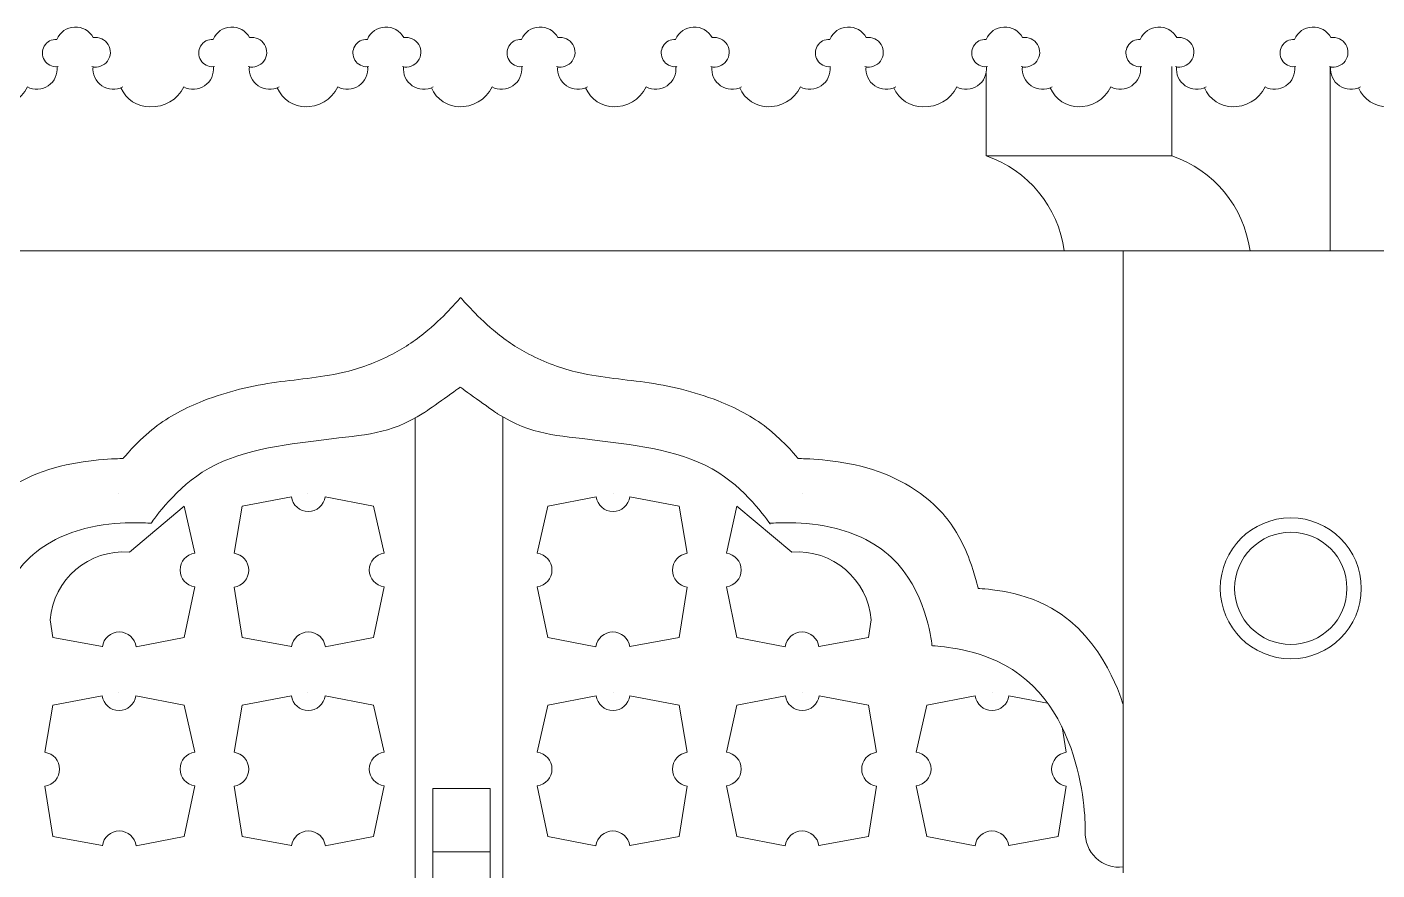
# Model space of a CAD drawing. Header units: millimetres. Extents: x 2399 to 111977, y 1313 to 59551.
# Drawn here: x 72755 to 74274, y 45612 to 46561 of the extents above; entities that cross this region are included whole.
import ezdxf

# ---------------------------------------------------------------- set-up
doc = ezdxf.new("R2010")
doc.units = ezdxf.units.MM
doc.layers.add('main line', color=7, linetype='Continuous', lineweight=13)

msp = doc.modelspace()

# ---------------------------------------------------------------- linework, layer by layer
at = {"layer": 'main line', "color": 7, "linetype": 'Continuous', "lineweight": 13}
for p, q in [((74042.8433, 46415.7989), (74042.8433, 46516.0211)), ((74221.0604, 46308.781), (74221.0604, 46516.0211)), ((73833.899, 46415.7989), (73833.899, 46508.6647)), ((73833.899, 46415.7989), (74042.8433, 46415.7989)), ((70508.6168, 46308.781), (75977.1145, 46308.781)), ((73988.1833, 45608.6844), (73988.1833, 46308.781)), ((73191.68, 46120.5498), (73191.68, 44698.128)), ((73290.1537, 46121.9762), (73290.1537, 44698.128)), ((72857.9994, 46035.5075), (72858.0783, 46035.4924)), ((72996.9859, 46021.3041), (73052.4612, 46031.972)), ((73070.8464, 46035.5075), (73070.9253, 46035.4924)), ((73090.4209, 46031.7514), (73144.8648, 46021.3041)), ((73395.3104, 46031.7514), (73340.8665, 46021.3041)), ((73414.8848, 46035.5075), (73414.8059, 46035.4924)), ((73488.7454, 46021.3041), (73433.27, 46031.972)), ((73627.7319, 46035.5075), (73627.653, 46035.4924)), ((72870.3979, 45969.6959), (72932.0177, 46021.3041)), ((72932.0177, 46021.3041), (72943.9028, 45968.5115)), ((72996.9859, 46021.3041), (72987.9442, 45968.2916)), ((73144.8648, 46021.3041), (73156.7498, 45968.5115)), ((73340.8665, 46021.3041), (73328.9814, 45968.5115)), ((73488.7454, 46021.3041), (73497.787, 45968.2916)), ((73553.7135, 46021.3041), (73541.8285, 45968.5115)), ((73615.3334, 45969.6959), (73553.7135, 46021.3041)), ((72943.9028, 45930.5208), (72932.0177, 45873.4252)), ((72987.9442, 45930.3009), (72996.9859, 45873.4252)), ((73156.7498, 45930.5208), (73144.8648, 45873.4252)), ((73328.9814, 45930.5208), (73340.8665, 45873.4252)), ((73497.787, 45930.3009), (73488.7454, 45873.4252)), ((73541.8285, 45930.5208), (73553.7135, 45873.4252)), ((72780.957, 45893.4404), (72784.1388, 45873.4252)), ((73704.7743, 45893.4404), (73701.5924, 45873.4252)), ((72784.1388, 45873.4252), (72839.8349, 45863.2566)), ((72877.8158, 45863.2325), (72932.0177, 45873.4252)), ((72996.9859, 45873.4252), (73052.682, 45863.2566)), ((73090.6628, 45863.2325), (73144.8648, 45873.4252)), ((73395.0684, 45863.2325), (73340.8665, 45873.4252)), ((73488.7454, 45873.4252), (73433.0493, 45863.2566)), ((73607.9155, 45863.2325), (73553.7135, 45873.4252)), ((73701.5924, 45873.4252), (73645.8963, 45863.2566)), ((72784.1388, 45797.331), (72839.6142, 45807.9989)), ((72857.9994, 45811.5344), (72858.0783, 45811.5193)), ((72877.5738, 45807.7782), (72932.0177, 45797.331)), ((72996.9859, 45797.331), (73052.4612, 45807.9989)), ((73070.8464, 45811.5344), (73070.9253, 45811.5193)), ((73090.4209, 45807.7782), (73144.8648, 45797.331)), ((73395.3104, 45807.7782), (73340.8665, 45797.331)), ((73414.8848, 45811.5344), (73414.8059, 45811.5193)), ((73488.7454, 45797.331), (73433.27, 45807.9989)), ((73608.1574, 45807.7782), (73553.7135, 45797.331)), ((73627.7319, 45811.5344), (73627.653, 45811.5193)), ((73701.5924, 45797.331), (73646.1171, 45807.9989)), ((73821.7202, 45807.7782), (73767.2763, 45797.331)), ((73841.2947, 45811.5344), (73841.2158, 45811.5193)), ((73903.199, 45799.6301), (73859.6799, 45807.9989)), ((72784.1388, 45797.331), (72775.0972, 45744.3185)), ((72932.0177, 45797.331), (72943.9028, 45744.5384)), ((72996.9859, 45797.331), (72987.9442, 45744.3185)), ((73144.8648, 45797.331), (73156.7498, 45744.5384)), ((73340.8665, 45797.331), (73328.9814, 45744.5384)), ((73488.7454, 45797.331), (73497.787, 45744.3185)), ((73553.7135, 45797.331), (73541.8285, 45744.5384)), ((73701.5924, 45797.331), (73710.6341, 45744.3185)), ((73767.2763, 45797.331), (73755.3913, 45744.5384)), ((73919.3351, 45772.8238), (73924.1969, 45744.3185)), ((72775.0972, 45706.3278), (72784.1388, 45649.452)), ((72943.9028, 45706.5477), (72932.0177, 45649.452)), ((72987.9442, 45706.3278), (72996.9859, 45649.452)), ((73156.7498, 45706.5477), (73144.8648, 45649.452)), ((73276.2119, 45703.6819), (73211.514, 45703.6819)), ((73211.514, 45703.6819), (73211.514, 44321.258)), ((73276.2119, 44321.258), (73276.2119, 45703.6819)), ((73328.9814, 45706.5477), (73340.8665, 45649.452)), ((73497.787, 45706.3278), (73488.7454, 45649.452)), ((73541.8285, 45706.5477), (73553.7135, 45649.452)), ((73710.6341, 45706.3278), (73701.5924, 45649.452)), ((73755.3913, 45706.5477), (73767.2763, 45649.452)), ((73924.1969, 45706.3278), (73915.1552, 45649.452)), ((72784.1388, 45649.452), (72839.8349, 45639.2834)), ((72877.8158, 45639.2594), (72932.0177, 45649.452)), ((72996.9859, 45649.452), (73052.682, 45639.2834)), ((73090.6628, 45639.2594), (73144.8648, 45649.452)), ((73395.0684, 45639.2594), (73340.8665, 45649.452)), ((73488.7454, 45649.452), (73433.0493, 45639.2834)), ((73607.9155, 45639.2594), (73553.7135, 45649.452)), ((73701.5924, 45649.452), (73645.8963, 45639.2834)), ((73821.4783, 45639.2594), (73767.2763, 45649.452)), ((73915.1552, 45649.452), (73859.4591, 45639.2834)), ((73211.514, 45632.249), (73276.2119, 45632.249))]:
    msp.add_line(p, q, dxfattribs=at)
at = {"layer": 'main line', "color": 7, "linetype": 'Continuous', "lineweight": 13, "flags": 128}
for points in [[(72828.1766, 46516.0211, 1.219803903), (72829.607, 46548.703, 0.63216014), (72788.643, 46546.7048, 1.067465283), (72788.8778, 46516.0211, -0.60309642), (72755.486, 46493.2549)], [(72828.1766, 46516.0211, 1.219803903), (72829.607, 46548.703, 0.63216014), (72788.643, 46546.7048, 1.067465283), (72788.8778, 46516.0211, -0.60309642), (72755.486, 46493.2549)], [(72828.1766, 46516.0211, 1.219803903), (72829.607, 46548.703, 0.63216014), (72788.643, 46546.7048, 1.067465283), (72788.8778, 46516.0211, -0.60309642), (72755.486, 46493.2549)], [(72828.1766, 46516.0211, 1.219803903), (72829.607, 46548.703, 0.63216014), (72788.643, 46546.7048, 1.067465283), (72788.8778, 46516.0211, -0.60309642), (72755.486, 46493.2549)], [(72828.1766, 46516.0211, 1.219803903), (72829.607, 46548.703, 0.63216014), (72788.643, 46546.7048, 1.067465283), (72788.8778, 46516.0211, -0.60309642), (72755.486, 46493.2549)], [(72828.1766, 46516.0211, 1.219803903), (72829.607, 46548.703, 0.63216014), (72788.643, 46546.7048, 1.067465283), (72788.8778, 46516.0211, -0.60309642), (72755.486, 46493.2549)], [(73004.0433, 46516.0211, 1.219803903), (73005.4737, 46548.703, 0.63216014), (72964.5097, 46546.7048, 1.067465283), (72964.7445, 46516.0211, -0.60309642), (72931.3527, 46493.2549)], [(73004.0433, 46516.0211, 1.219803903), (73005.4737, 46548.703, 0.63216014), (72964.5097, 46546.7048, 1.067465283), (72964.7445, 46516.0211, -0.60309642), (72931.3527, 46493.2549)], [(73004.0433, 46516.0211, 1.219803903), (73005.4737, 46548.703, 0.63216014), (72964.5097, 46546.7048, 1.067465283), (72964.7445, 46516.0211, -0.60309642), (72931.3527, 46493.2549)], [(73004.0433, 46516.0211, 1.219803903), (73005.4737, 46548.703, 0.63216014), (72964.5097, 46546.7048, 1.067465283), (72964.7445, 46516.0211, -0.60309642), (72931.3527, 46493.2549)], [(73004.0433, 46516.0211, 1.219803903), (73005.4737, 46548.703, 0.63216014), (72964.5097, 46546.7048, 1.067465283), (72964.7445, 46516.0211, -0.60309642), (72931.3527, 46493.2549)], [(73004.0433, 46516.0211, 1.219803903), (73005.4737, 46548.703, 0.63216014), (72964.5097, 46546.7048, 1.067465283), (72964.7445, 46516.0211, -0.60309642), (72931.3527, 46493.2549)], [(73177.4553, 46516.0211, 1.219803903), (73178.8857, 46548.703, 0.63216014), (73137.9217, 46546.7048, 1.067465283), (73138.1564, 46516.0211, -0.60309642), (73104.7647, 46493.2549)], [(73177.4553, 46516.0211, 1.219803903), (73178.8857, 46548.703, 0.63216014), (73137.9217, 46546.7048, 1.067465283), (73138.1564, 46516.0211, -0.60309642), (73104.7647, 46493.2549)], [(73177.4553, 46516.0211, 1.219803903), (73178.8857, 46548.703, 0.63216014), (73137.9217, 46546.7048, 1.067465283), (73138.1564, 46516.0211, -0.60309642), (73104.7647, 46493.2549)], [(73177.4553, 46516.0211, 1.219803903), (73178.8857, 46548.703, 0.63216014), (73137.9217, 46546.7048, 1.067465283), (73138.1564, 46516.0211, -0.60309642), (73104.7647, 46493.2549)], [(73177.4553, 46516.0211, 1.219803903), (73178.8857, 46548.703, 0.63216014), (73137.9217, 46546.7048, 1.067465283), (73138.1564, 46516.0211, -0.60309642), (73104.7647, 46493.2549)], [(73177.4553, 46516.0211, 1.219803903), (73178.8857, 46548.703, 0.63216014), (73137.9217, 46546.7048, 1.067465283), (73138.1564, 46516.0211, -0.60309642), (73104.7647, 46493.2549)], [(73350.8672, 46516.0211, 1.219803903), (73352.2977, 46548.703, 0.63216014), (73311.3336, 46546.7048, 1.067465283), (73311.5684, 46516.0211, -0.60309642), (73278.1766, 46493.2549)], [(73350.8672, 46516.0211, 1.219803903), (73352.2977, 46548.703, 0.63216014), (73311.3336, 46546.7048, 1.067465283), (73311.5684, 46516.0211, -0.60309642), (73278.1766, 46493.2549)], [(73350.8672, 46516.0211, 1.219803903), (73352.2977, 46548.703, 0.63216014), (73311.3336, 46546.7048, 1.067465283), (73311.5684, 46516.0211, -0.60309642), (73278.1766, 46493.2549)], [(73350.8672, 46516.0211, 1.219803903), (73352.2977, 46548.703, 0.63216014), (73311.3336, 46546.7048, 1.067465283), (73311.5684, 46516.0211, -0.60309642), (73278.1766, 46493.2549)], [(73350.8672, 46516.0211, 1.219803903), (73352.2977, 46548.703, 0.63216014), (73311.3336, 46546.7048, 1.067465283), (73311.5684, 46516.0211, -0.60309642), (73278.1766, 46493.2549)], [(73350.8672, 46516.0211, 1.219803903), (73352.2977, 46548.703, 0.63216014), (73311.3336, 46546.7048, 1.067465283), (73311.5684, 46516.0211, -0.60309642), (73278.1766, 46493.2549)], [(73524.2792, 46516.0211, 1.219803903), (73525.7096, 46548.703, 0.63216014), (73484.7456, 46546.7048, 1.067465283), (73484.9804, 46516.0211, -0.60309642), (73451.5886, 46493.2549)], [(73524.2792, 46516.0211, 1.219803903), (73525.7096, 46548.703, 0.63216014), (73484.7456, 46546.7048, 1.067465283), (73484.9804, 46516.0211, -0.60309642), (73451.5886, 46493.2549)], [(73524.2792, 46516.0211, 1.219803903), (73525.7096, 46548.703, 0.63216014), (73484.7456, 46546.7048, 1.067465283), (73484.9804, 46516.0211, -0.60309642), (73451.5886, 46493.2549)], [(73524.2792, 46516.0211, 1.219803903), (73525.7096, 46548.703, 0.63216014), (73484.7456, 46546.7048, 1.067465283), (73484.9804, 46516.0211, -0.60309642), (73451.5886, 46493.2549)], [(73524.2792, 46516.0211, 1.219803903), (73525.7096, 46548.703, 0.63216014), (73484.7456, 46546.7048, 1.067465283), (73484.9804, 46516.0211, -0.60309642), (73451.5886, 46493.2549)], [(73524.2792, 46516.0211, 1.219803903), (73525.7096, 46548.703, 0.63216014), (73484.7456, 46546.7048, 1.067465283), (73484.9804, 46516.0211, -0.60309642), (73451.5886, 46493.2549)], [(73697.6912, 46516.0211, 1.219803903), (73699.1216, 46548.703, 0.63216014), (73658.1576, 46546.7048, 1.067465283), (73658.3923, 46516.0211, -0.60309642), (73625.0006, 46493.2549)], [(73697.6912, 46516.0211, 1.219803903), (73699.1216, 46548.703, 0.63216014), (73658.1576, 46546.7048, 1.067465283), (73658.3923, 46516.0211, -0.60309642), (73625.0006, 46493.2549)], [(73697.6912, 46516.0211, 1.219803903), (73699.1216, 46548.703, 0.63216014), (73658.1576, 46546.7048, 1.067465283), (73658.3923, 46516.0211, -0.60309642), (73625.0006, 46493.2549)], [(73697.6912, 46516.0211, 1.219803903), (73699.1216, 46548.703, 0.63216014), (73658.1576, 46546.7048, 1.067465283), (73658.3923, 46516.0211, -0.60309642), (73625.0006, 46493.2549)], [(73697.6912, 46516.0211, 1.219803903), (73699.1216, 46548.703, 0.63216014), (73658.1576, 46546.7048, 1.067465283), (73658.3923, 46516.0211, -0.60309642), (73625.0006, 46493.2549)], [(73697.6912, 46516.0211, 1.219803903), (73699.1216, 46548.703, 0.63216014), (73658.1576, 46546.7048, 1.067465283), (73658.3923, 46516.0211, -0.60309642), (73625.0006, 46493.2549)], [(73873.5578, 46516.0211, 1.219803903), (73874.9883, 46548.703, 0.63216014), (73834.0243, 46546.7048, 1.067465283), (73834.259, 46516.0211, -0.60309642), (73800.8673, 46493.2549)], [(73873.5578, 46516.0211, 1.219803903), (73874.9883, 46548.703, 0.63216014), (73834.0243, 46546.7048, 1.067465283), (73834.259, 46516.0211, -0.60309642), (73800.8673, 46493.2549)], [(73873.5578, 46516.0211, 1.219803903), (73874.9883, 46548.703, 0.63216014), (73834.0243, 46546.7048, 1.067465283), (73834.259, 46516.0211, -0.60309642), (73800.8673, 46493.2549)], [(73873.5578, 46516.0211, 1.219803903), (73874.9883, 46548.703, 0.63216014), (73834.0243, 46546.7048, 1.067465283), (73834.259, 46516.0211, -0.60309642), (73800.8673, 46493.2549)], [(73873.5578, 46516.0211, 1.219803903), (73874.9883, 46548.703, 0.63216014), (73834.0243, 46546.7048, 1.067465283), (73834.259, 46516.0211, -0.60309642), (73800.8673, 46493.2549)], [(73873.5578, 46516.0211, 1.219803903), (73874.9883, 46548.703, 0.63216014), (73834.0243, 46546.7048, 1.067465283), (73834.259, 46516.0211, -0.60309642), (73800.8673, 46493.2549)], [(74046.9698, 46516.0211, 1.219803903), (74048.4003, 46548.703, 0.63216014), (74007.4362, 46546.7048, 1.067465283), (74007.671, 46516.0211, -0.60309642), (73974.2792, 46493.2549)], [(74046.9698, 46516.0211, 1.219803903), (74048.4003, 46548.703, 0.63216014), (74007.4362, 46546.7048, 1.067465283), (74007.671, 46516.0211, -0.60309642), (73974.2792, 46493.2549)], [(74046.9698, 46516.0211, 1.219803903), (74048.4003, 46548.703, 0.63216014), (74007.4362, 46546.7048, 1.067465283), (74007.671, 46516.0211, -0.60309642), (73974.2792, 46493.2549)], [(74046.9698, 46516.0211, 1.219803903), (74048.4003, 46548.703, 0.63216014), (74007.4362, 46546.7048, 1.067465283), (74007.671, 46516.0211, -0.60309642), (73974.2792, 46493.2549)], [(74046.9698, 46516.0211, 1.219803903), (74048.4003, 46548.703, 0.63216014), (74007.4362, 46546.7048, 1.067465283), (74007.671, 46516.0211, -0.60309642), (73974.2792, 46493.2549)], [(74046.9698, 46516.0211, 1.219803903), (74048.4003, 46548.703, 0.63216014), (74007.4362, 46546.7048, 1.067465283), (74007.671, 46516.0211, -0.60309642), (73974.2792, 46493.2549)], [(74220.3818, 46516.0211, 1.219803903), (74221.8122, 46548.703, 0.63216014), (74180.8482, 46546.7048, 1.067465283), (74181.083, 46516.0211, -0.60309642), (74147.6912, 46493.2549)], [(74220.3818, 46516.0211, 1.219803903), (74221.8122, 46548.703, 0.63216014), (74180.8482, 46546.7048, 1.067465283), (74181.083, 46516.0211, -0.60309642), (74147.6912, 46493.2549)], [(74220.3818, 46516.0211, 1.219803903), (74221.8122, 46548.703, 0.63216014), (74180.8482, 46546.7048, 1.067465283), (74181.083, 46516.0211, -0.60309642), (74147.6912, 46493.2549)], [(74220.3818, 46516.0211, 1.219803903), (74221.8122, 46548.703, 0.63216014), (74180.8482, 46546.7048, 1.067465283), (74181.083, 46516.0211, -0.60309642), (74147.6912, 46493.2549)], [(74220.3818, 46516.0211, 1.219803903), (74221.8122, 46548.703, 0.63216014), (74180.8482, 46546.7048, 1.067465283), (74181.083, 46516.0211, -0.60309642), (74147.6912, 46493.2549)], [(74220.3818, 46516.0211, 1.219803903), (74221.8122, 46548.703, 0.63216014), (74180.8482, 46546.7048, 1.067465283), (74181.083, 46516.0211, -0.60309642), (74147.6912, 46493.2549)], [(72790.0755, 46516.0211, -0.017938026), (72788.9041, 46515.7773)], [(72790.0755, 46516.0211, -0.017938026), (72788.9041, 46515.7773)], [(72790.0755, 46516.0211, -0.017938026), (72788.9041, 46515.7773)], [(72790.0755, 46516.0211, -0.017938026), (72788.9041, 46515.7773)], [(72790.0755, 46516.0211, -0.017938026), (72788.9041, 46515.7773)], [(72790.0755, 46516.0211, -0.017938026), (72788.9041, 46515.7773)], [(72829.3743, 46516.0211, 0.60309642), (72862.7661, 46493.2549)], [(72829.3743, 46516.0211, 0.60309642), (72862.7661, 46493.2549)], [(72829.3743, 46516.0211, 0.60309642), (72862.7661, 46493.2549)], [(72829.3743, 46516.0211, 0.60309642), (72862.7661, 46493.2549)], [(72829.3743, 46516.0211, 0.60309642), (72862.7661, 46493.2549)], [(72829.3743, 46516.0211, 0.60309642), (72862.7661, 46493.2549)], [(72965.9422, 46516.0211, -0.017938026), (72964.7708, 46515.7773)], [(72965.9422, 46516.0211, -0.017938026), (72964.7708, 46515.7773)], [(72965.9422, 46516.0211, -0.017938026), (72964.7708, 46515.7773)], [(72965.9422, 46516.0211, -0.017938026), (72964.7708, 46515.7773)], [(72965.9422, 46516.0211, -0.017938026), (72964.7708, 46515.7773)], [(72965.9422, 46516.0211, -0.017938026), (72964.7708, 46515.7773)], [(73005.241, 46516.0211, 0.60309642), (73038.6328, 46493.2549)], [(73005.241, 46516.0211, 0.60309642), (73038.6328, 46493.2549)], [(73005.241, 46516.0211, 0.60309642), (73038.6328, 46493.2549)], [(73005.241, 46516.0211, 0.60309642), (73038.6328, 46493.2549)], [(73005.241, 46516.0211, 0.60309642), (73038.6328, 46493.2549)], [(73005.241, 46516.0211, 0.60309642), (73038.6328, 46493.2549)], [(73139.3541, 46516.0211, -0.017938026), (73138.1828, 46515.7773)], [(73139.3541, 46516.0211, -0.017938026), (73138.1828, 46515.7773)], [(73139.3541, 46516.0211, -0.017938026), (73138.1828, 46515.7773)], [(73139.3541, 46516.0211, -0.017938026), (73138.1828, 46515.7773)], [(73139.3541, 46516.0211, -0.017938026), (73138.1828, 46515.7773)], [(73139.3541, 46516.0211, -0.017938026), (73138.1828, 46515.7773)], [(73178.653, 46516.0211, 0.60309642), (73212.0447, 46493.2549)], [(73178.653, 46516.0211, 0.60309642), (73212.0447, 46493.2549)], [(73178.653, 46516.0211, 0.60309642), (73212.0447, 46493.2549)], [(73178.653, 46516.0211, 0.60309642), (73212.0447, 46493.2549)], [(73178.653, 46516.0211, 0.60309642), (73212.0447, 46493.2549)], [(73178.653, 46516.0211, 0.60309642), (73212.0447, 46493.2549)], [(73312.7661, 46516.0211, -0.017938026), (73311.5948, 46515.7773)], [(73312.7661, 46516.0211, -0.017938026), (73311.5948, 46515.7773)], [(73312.7661, 46516.0211, -0.017938026), (73311.5948, 46515.7773)], [(73312.7661, 46516.0211, -0.017938026), (73311.5948, 46515.7773)], [(73312.7661, 46516.0211, -0.017938026), (73311.5948, 46515.7773)], [(73312.7661, 46516.0211, -0.017938026), (73311.5948, 46515.7773)], [(73352.0649, 46516.0211, 0.60309642), (73385.4567, 46493.2549)], [(73352.0649, 46516.0211, 0.60309642), (73385.4567, 46493.2549)], [(73352.0649, 46516.0211, 0.60309642), (73385.4567, 46493.2549)], [(73352.0649, 46516.0211, 0.60309642), (73385.4567, 46493.2549)], [(73352.0649, 46516.0211, 0.60309642), (73385.4567, 46493.2549)], [(73352.0649, 46516.0211, 0.60309642), (73385.4567, 46493.2549)], [(73486.1781, 46516.0211, -0.017938026), (73485.0067, 46515.7773)], [(73486.1781, 46516.0211, -0.017938026), (73485.0067, 46515.7773)], [(73486.1781, 46516.0211, -0.017938026), (73485.0067, 46515.7773)], [(73486.1781, 46516.0211, -0.017938026), (73485.0067, 46515.7773)], [(73486.1781, 46516.0211, -0.017938026), (73485.0067, 46515.7773)], [(73486.1781, 46516.0211, -0.017938026), (73485.0067, 46515.7773)], [(73525.4769, 46516.0211, 0.60309642), (73558.8687, 46493.2549)], [(73525.4769, 46516.0211, 0.60309642), (73558.8687, 46493.2549)], [(73525.4769, 46516.0211, 0.60309642), (73558.8687, 46493.2549)], [(73525.4769, 46516.0211, 0.60309642), (73558.8687, 46493.2549)], [(73525.4769, 46516.0211, 0.60309642), (73558.8687, 46493.2549)], [(73525.4769, 46516.0211, 0.60309642), (73558.8687, 46493.2549)], [(73698.8889, 46516.0211, 0.60309642), (73732.2806, 46493.2549)], [(73698.8889, 46516.0211, 0.60309642), (73732.2806, 46493.2549)], [(73698.8889, 46516.0211, 0.60309642), (73732.2806, 46493.2549)], [(73698.8889, 46516.0211, 0.60309642), (73732.2806, 46493.2549)], [(73698.8889, 46516.0211, 0.60309642), (73732.2806, 46493.2549)], [(73698.8889, 46516.0211, 0.60309642), (73732.2806, 46493.2549)], [(73835.4567, 46516.0211, -0.017938026), (73834.2854, 46515.7773)], [(73835.4567, 46516.0211, -0.017938026), (73834.2854, 46515.7773)], [(73835.4567, 46516.0211, -0.017938026), (73834.2854, 46515.7773)], [(73835.4567, 46516.0211, -0.017938026), (73834.2854, 46515.7773)], [(73835.4567, 46516.0211, -0.017938026), (73834.2854, 46515.7773)], [(73835.4567, 46516.0211, -0.017938026), (73834.2854, 46515.7773)], [(73874.7556, 46516.0211, 0.60309642), (73908.1473, 46493.2549)], [(73874.7556, 46516.0211, 0.60309642), (73908.1473, 46493.2549)], [(73874.7556, 46516.0211, 0.60309642), (73908.1473, 46493.2549)], [(73874.7556, 46516.0211, 0.60309642), (73908.1473, 46493.2549)], [(73874.7556, 46516.0211, 0.60309642), (73908.1473, 46493.2549)], [(73874.7556, 46516.0211, 0.60309642), (73908.1473, 46493.2549)], [(74008.8687, 46516.0211, -0.017938026), (74007.6973, 46515.7773)], [(74008.8687, 46516.0211, -0.017938026), (74007.6973, 46515.7773)], [(74008.8687, 46516.0211, -0.017938026), (74007.6973, 46515.7773)], [(74008.8687, 46516.0211, -0.017938026), (74007.6973, 46515.7773)], [(74008.8687, 46516.0211, -0.017938026), (74007.6973, 46515.7773)], [(74008.8687, 46516.0211, -0.017938026), (74007.6973, 46515.7773)], [(74048.1675, 46516.0211, 0.60309642), (74081.5593, 46493.2549)], [(74048.1675, 46516.0211, 0.60309642), (74081.5593, 46493.2549)], [(74048.1675, 46516.0211, 0.60309642), (74081.5593, 46493.2549)], [(74048.1675, 46516.0211, 0.60309642), (74081.5593, 46493.2549)], [(74048.1675, 46516.0211, 0.60309642), (74081.5593, 46493.2549)], [(74048.1675, 46516.0211, 0.60309642), (74081.5593, 46493.2549)], [(74182.2807, 46516.0211, -0.017938026), (74181.1093, 46515.7773)], [(74182.2807, 46516.0211, -0.017938026), (74181.1093, 46515.7773)], [(74182.2807, 46516.0211, -0.017938026), (74181.1093, 46515.7773)], [(74182.2807, 46516.0211, -0.017938026), (74181.1093, 46515.7773)], [(74182.2807, 46516.0211, -0.017938026), (74181.1093, 46515.7773)], [(74182.2807, 46516.0211, -0.017938026), (74181.1093, 46515.7773)], [(74221.5795, 46516.0211, 0.60309642), (74254.9713, 46493.2549)], [(74221.5795, 46516.0211, 0.60309642), (74254.9713, 46493.2549)], [(74221.5795, 46516.0211, 0.60309642), (74254.9713, 46493.2549)], [(74221.5795, 46516.0211, 0.60309642), (74254.9713, 46493.2549)], [(74221.5795, 46516.0211, 0.60309642), (74254.9713, 46493.2549)], [(74221.5795, 46516.0211, 0.60309642), (74254.9713, 46493.2549)], [(72717.5583, 46470.9113, 0.304535594), (72755.486, 46493.2549)], [(72717.5583, 46470.9113, 0.304535594), (72755.486, 46493.2549)], [(72717.5583, 46470.9113, 0.304535594), (72755.486, 46493.2549)], [(72717.5583, 46470.9113, 0.304535594), (72755.486, 46493.2549)], [(72717.5583, 46470.9113, 0.304535594), (72755.486, 46493.2549)], [(72717.5583, 46470.9113, 0.304535594), (72755.486, 46493.2549)], [(72860.6517, 46492.27, 0.304535594), (72893.425, 46470.9113)], [(72860.6517, 46492.27, 0.304535594), (72893.425, 46470.9113)], [(72860.6517, 46492.27, 0.304535594), (72893.425, 46470.9113)], [(72860.6517, 46492.27, 0.304535594), (72893.425, 46470.9113)], [(72860.6517, 46492.27, 0.304535594), (72893.425, 46470.9113)], [(72860.6517, 46492.27, 0.304535594), (72893.425, 46470.9113)], [(72893.425, 46470.9113, 0.304535594), (72931.3527, 46493.2549)], [(72893.425, 46470.9113, 0.304535594), (72931.3527, 46493.2549)], [(72893.425, 46470.9113, 0.304535594), (72931.3527, 46493.2549)], [(72893.425, 46470.9113, 0.304535594), (72931.3527, 46493.2549)], [(72893.425, 46470.9113, 0.304535594), (72931.3527, 46493.2549)], [(72893.425, 46470.9113, 0.304535594), (72931.3527, 46493.2549)], [(73036.5183, 46492.27, 0.304535594), (73069.2917, 46470.9113)], [(73036.5183, 46492.27, 0.304535594), (73069.2917, 46470.9113)], [(73036.5183, 46492.27, 0.304535594), (73069.2917, 46470.9113)], [(73036.5183, 46492.27, 0.304535594), (73069.2917, 46470.9113)], [(73036.5183, 46492.27, 0.304535594), (73069.2917, 46470.9113)], [(73036.5183, 46492.27, 0.304535594), (73069.2917, 46470.9113)], [(73066.837, 46470.9113, 0.304535594), (73104.7647, 46493.2549)], [(73066.837, 46470.9113, 0.304535594), (73104.7647, 46493.2549)], [(73066.837, 46470.9113, 0.304535594), (73104.7647, 46493.2549)], [(73066.837, 46470.9113, 0.304535594), (73104.7647, 46493.2549)], [(73066.837, 46470.9113, 0.304535594), (73104.7647, 46493.2549)], [(73066.837, 46470.9113, 0.304535594), (73104.7647, 46493.2549)], [(73209.9303, 46492.27, 0.304535594), (73242.7037, 46470.9113)], [(73209.9303, 46492.27, 0.304535594), (73242.7037, 46470.9113)], [(73209.9303, 46492.27, 0.304535594), (73242.7037, 46470.9113)], [(73209.9303, 46492.27, 0.304535594), (73242.7037, 46470.9113)], [(73209.9303, 46492.27, 0.304535594), (73242.7037, 46470.9113)], [(73209.9303, 46492.27, 0.304535594), (73242.7037, 46470.9113)], [(73240.2489, 46470.9113, 0.304535594), (73278.1766, 46493.2549)], [(73240.2489, 46470.9113, 0.304535594), (73278.1766, 46493.2549)], [(73240.2489, 46470.9113, 0.304535594), (73278.1766, 46493.2549)], [(73240.2489, 46470.9113, 0.304535594), (73278.1766, 46493.2549)], [(73240.2489, 46470.9113, 0.304535594), (73278.1766, 46493.2549)], [(73240.2489, 46470.9113, 0.304535594), (73278.1766, 46493.2549)], [(73383.3423, 46492.27, 0.304535594), (73416.1156, 46470.9113)], [(73383.3423, 46492.27, 0.304535594), (73416.1156, 46470.9113)], [(73383.3423, 46492.27, 0.304535594), (73416.1156, 46470.9113)], [(73383.3423, 46492.27, 0.304535594), (73416.1156, 46470.9113)], [(73383.3423, 46492.27, 0.304535594), (73416.1156, 46470.9113)], [(73383.3423, 46492.27, 0.304535594), (73416.1156, 46470.9113)], [(73413.6609, 46470.9113, 0.304535594), (73451.5886, 46493.2549)], [(73413.6609, 46470.9113, 0.304535594), (73451.5886, 46493.2549)], [(73413.6609, 46470.9113, 0.304535594), (73451.5886, 46493.2549)], [(73413.6609, 46470.9113, 0.304535594), (73451.5886, 46493.2549)], [(73413.6609, 46470.9113, 0.304535594), (73451.5886, 46493.2549)], [(73413.6609, 46470.9113, 0.304535594), (73451.5886, 46493.2549)], [(73556.7542, 46492.27, 0.304535594), (73589.5276, 46470.9113)], [(73556.7542, 46492.27, 0.304535594), (73589.5276, 46470.9113)], [(73556.7542, 46492.27, 0.304535594), (73589.5276, 46470.9113)], [(73556.7542, 46492.27, 0.304535594), (73589.5276, 46470.9113)], [(73556.7542, 46492.27, 0.304535594), (73589.5276, 46470.9113)], [(73556.7542, 46492.27, 0.304535594), (73589.5276, 46470.9113)], [(73587.0729, 46470.9113, 0.304535594), (73625.0006, 46493.2549)], [(73587.0729, 46470.9113, 0.304535594), (73625.0006, 46493.2549)], [(73587.0729, 46470.9113, 0.304535594), (73625.0006, 46493.2549)], [(73587.0729, 46470.9113, 0.304535594), (73625.0006, 46493.2549)], [(73587.0729, 46470.9113, 0.304535594), (73625.0006, 46493.2549)], [(73587.0729, 46470.9113, 0.304535594), (73625.0006, 46493.2549)], [(73730.1662, 46492.27, 0.304535594), (73762.9396, 46470.9113)], [(73730.1662, 46492.27, 0.304535594), (73762.9396, 46470.9113)], [(73730.1662, 46492.27, 0.304535594), (73762.9396, 46470.9113)], [(73730.1662, 46492.27, 0.304535594), (73762.9396, 46470.9113)], [(73730.1662, 46492.27, 0.304535594), (73762.9396, 46470.9113)], [(73730.1662, 46492.27, 0.304535594), (73762.9396, 46470.9113)], [(73762.9396, 46470.9113, 0.304535594), (73800.8673, 46493.2549)], [(73762.9396, 46470.9113, 0.304535594), (73800.8673, 46493.2549)], [(73762.9396, 46470.9113, 0.304535594), (73800.8673, 46493.2549)], [(73762.9396, 46470.9113, 0.304535594), (73800.8673, 46493.2549)], [(73762.9396, 46470.9113, 0.304535594), (73800.8673, 46493.2549)], [(73762.9396, 46470.9113, 0.304535594), (73800.8673, 46493.2549)], [(73906.0329, 46492.27, 0.304535594), (73938.8063, 46470.9113)], [(73906.0329, 46492.27, 0.304535594), (73938.8063, 46470.9113)], [(73906.0329, 46492.27, 0.304535594), (73938.8063, 46470.9113)], [(73906.0329, 46492.27, 0.304535594), (73938.8063, 46470.9113)], [(73906.0329, 46492.27, 0.304535594), (73938.8063, 46470.9113)], [(73906.0329, 46492.27, 0.304535594), (73938.8063, 46470.9113)], [(73936.3515, 46470.9113, 0.304535594), (73974.2792, 46493.2549)], [(73936.3515, 46470.9113, 0.304535594), (73974.2792, 46493.2549)], [(73936.3515, 46470.9113, 0.304535594), (73974.2792, 46493.2549)], [(73936.3515, 46470.9113, 0.304535594), (73974.2792, 46493.2549)], [(73936.3515, 46470.9113, 0.304535594), (73974.2792, 46493.2549)], [(73936.3515, 46470.9113, 0.304535594), (73974.2792, 46493.2549)], [(74079.4449, 46492.27, 0.304535594), (74112.2182, 46470.9113)], [(74079.4449, 46492.27, 0.304535594), (74112.2182, 46470.9113)], [(74079.4449, 46492.27, 0.304535594), (74112.2182, 46470.9113)], [(74079.4449, 46492.27, 0.304535594), (74112.2182, 46470.9113)], [(74079.4449, 46492.27, 0.304535594), (74112.2182, 46470.9113)], [(74079.4449, 46492.27, 0.304535594), (74112.2182, 46470.9113)], [(74109.7635, 46470.9113, 0.304535594), (74147.6912, 46493.2549)], [(74109.7635, 46470.9113, 0.304535594), (74147.6912, 46493.2549)], [(74109.7635, 46470.9113, 0.304535594), (74147.6912, 46493.2549)], [(74109.7635, 46470.9113, 0.304535594), (74147.6912, 46493.2549)], [(74109.7635, 46470.9113, 0.304535594), (74147.6912, 46493.2549)], [(74109.7635, 46470.9113, 0.304535594), (74147.6912, 46493.2549)], [(74252.8568, 46492.27, 0.304535594), (74285.6302, 46470.9113)], [(74252.8568, 46492.27, 0.304535594), (74285.6302, 46470.9113)], [(74252.8568, 46492.27, 0.304535594), (74285.6302, 46470.9113)], [(74252.8568, 46492.27, 0.304535594), (74285.6302, 46470.9113)], [(74252.8568, 46492.27, 0.304535594), (74285.6302, 46470.9113)], [(74252.8568, 46492.27, 0.304535594), (74285.6302, 46470.9113)]]:
    msp.add_lwpolyline(points, format="xyb", dxfattribs=at)
at = {"layer": 'main line', "color": 7, "linetype": 'Continuous', "lineweight": 13}
for radius in [79.3031, 63.1589]:
    msp.add_circle((74176.6942, 45928.8788), radius, dxfattribs=at)
for centre, radius, start, end in [((73791.0234, 46290.8512), 132.0994, 7.8008289, 71.0604356), ((73999.9677, 46290.8512), 132.0994, 7.8008289, 71.0604356), ((73071.4566, 46034.53), 19.1668, 187.6696103, 352.3303897), ((73414.2747, 46034.53), 19.1668, 187.6696103, 352.3303897), ((72864.0962, 45886.5063), 83.428, 85.6681155, 175.2323398), ((72946.4608, 45949.5162), 19.1668, 97.6696103, 262.3303897), ((72985.3862, 45949.2962), 19.1668, 277.6696103, 82.3303897), ((73159.3079, 45949.5162), 19.1668, 97.6696103, 262.3303897), ((73326.4234, 45949.5162), 19.1668, 277.6696103, 82.3303897), ((73500.345, 45949.2962), 19.1668, 97.6696103, 262.3303897), ((73539.2705, 45949.5162), 19.1668, 277.6696103, 82.3303897), ((73621.635, 45886.5063), 83.428, 4.7676602, 94.3318845), ((72858.8294, 45860.6084), 19.1668, 7.6696103, 172.3303897), ((73071.6765, 45860.6084), 19.1668, 7.6696103, 172.3303897), ((73414.0548, 45860.6084), 19.1668, 7.6696103, 172.3303897), ((73626.9018, 45860.6084), 19.1668, 7.6696103, 172.3303897), ((72858.6095, 45810.5569), 19.1668, 187.6696103, 352.3303897), ((73071.4566, 45810.5569), 19.1668, 187.6696103, 352.3303897), ((73414.2747, 45810.5569), 19.1668, 187.6696103, 352.3303897), ((73627.1217, 45810.5569), 19.1668, 187.6696103, 352.3303897), ((73840.6845, 45810.5569), 19.1668, 187.6696103, 352.3303897), ((72772.5392, 45725.3231), 19.1668, 277.6696103, 82.3303897), ((72946.4608, 45725.543), 19.1668, 97.6696103, 262.3303897), ((72985.3862, 45725.3231), 19.1668, 277.6696103, 82.3303897), ((73159.3079, 45725.543), 19.1668, 97.6696103, 262.3303897), ((73326.4234, 45725.543), 19.1668, 277.6696103, 82.3303897), ((73500.345, 45725.3231), 19.1668, 97.6696103, 262.3303897), ((73539.2705, 45725.543), 19.1668, 277.6696103, 82.3303897), ((73713.1921, 45725.3231), 19.1668, 97.6696103, 262.3303897), ((73752.8333, 45725.543), 19.1668, 277.6696103, 82.3303897), ((73926.7549, 45725.3231), 19.1668, 97.6696103, 262.3303897), ((72858.8294, 45636.6353), 19.1668, 7.6696103, 172.3303897), ((73071.6765, 45636.6353), 19.1668, 7.6696103, 172.3303897), ((73414.0548, 45636.6353), 19.1668, 7.6696103, 172.3303897), ((73626.9018, 45636.6353), 19.1668, 7.6696103, 172.3303897), ((73840.4646, 45636.6353), 19.1668, 7.6696103, 172.3303897), ((73983.67, 45653.2459), 38.2071, 176.8607904, 276.7840138)]:
    msp.add_arc(centre, radius, start, end, dxfattribs=at)
for points, knots in [([(73242.8656, 46256.2064), (73242.8656, 46256.2064), (73225.975, 46236.186), (73206.0602, 46219.401), (73193.7633, 46209.0366), (73180.4255, 46199.9823), (73166.1967, 46192.4835), (73148.4223, 46183.1163), (73129.4879, 46176.1759), (73109.9045, 46171.6871), (73083.8714, 46165.7198), (73057.0812, 46164.0997), (73030.6633, 46160.0865), (73002.7025, 46155.839), (72975.1816, 46148.9357), (72949.0252, 46138.2117), (72929.8222, 46130.3386), (72911.5136, 46120.3428), (72895.421, 46107.2633), (72877.6955, 46092.8566), (72863.1568, 46074.9991), (72863.1568, 46074.9991)], [0, 0, 0, 0, 1, 1, 1, 2, 2, 2, 3, 3, 3, 4, 4, 4, 5, 5, 5, 6, 6, 6, 7, 7, 7, 7]), ([(73242.8656, 46256.2064), (73242.8656, 46256.2064), (73259.7563, 46236.186), (73279.6711, 46219.401), (73291.968, 46209.0366), (73305.3057, 46199.9823), (73319.5346, 46192.4835), (73337.3089, 46183.1163), (73356.2433, 46176.1759), (73375.8267, 46171.6871), (73401.8599, 46165.7198), (73428.65, 46164.0997), (73455.068, 46160.0865), (73483.0288, 46155.839), (73510.5497, 46148.9357), (73536.7061, 46138.2117), (73555.9091, 46130.3386), (73574.2177, 46120.3428), (73590.3103, 46107.2633), (73608.0357, 46092.8566), (73622.5745, 46074.9991), (73622.5745, 46074.9991)], [0, 0, 0, 0, 1, 1, 1, 2, 2, 2, 3, 3, 3, 4, 4, 4, 5, 5, 5, 6, 6, 6, 7, 7, 7, 7]), ([(73242.4707, 46155.3639), (73239.03, 46152.6867), (73202.9299, 46127.2056), (73201.3531, 46126.225), (73161.5266, 46101.4561), (73135.9119, 46102.1893), (73089.1506, 46096.1604), (73041.6544, 46090.0368), (72992.4486, 46085.0493), (72952.2789, 46059.4858), (72917.7602, 46037.5185), (72894.8442, 46002.051), (72894.8442, 46002.051)], [0, 0, 0, 0, 1, 1, 1, 2, 2, 2, 3, 3, 3, 4, 4, 4, 4]), ([(73242.4707, 46155.3639), (73247.1235, 46151.687), (73282.4076, 46126.674), (73284.3782, 46125.4485), (73324.2047, 46100.6796), (73349.8194, 46101.4128), (73396.5806, 46095.3839), (73444.0768, 46089.2603), (73493.2826, 46084.2728), (73533.4524, 46058.7093), (73567.971, 46036.742), (73590.8871, 46001.2745), (73590.8871, 46001.2745)], [0, 0, 0, 0, 1, 1, 1, 2, 2, 2, 3, 3, 3, 4, 4, 4, 4]), ([(72863.1568, 46074.9991), (72863.1568, 46074.9991), (72827.2175, 46074.7468), (72792.599, 46066.202), (72757.405, 46057.5152), (72724.7044, 46039.9976), (72700.6317, 46013.1047), (72687.0543, 45997.9366), (72677.4577, 45979.8013), (72670.3865, 45960.7185), (72664.5796, 45945.0474), (72660.7136, 45928.7283), (72660.7136, 45928.7283)], [0, 0, 0, 0, 1, 1, 1, 2, 2, 2, 3, 3, 3, 4, 4, 4, 4]), ([(73622.5745, 46074.9991), (73622.5745, 46074.9991), (73658.5138, 46074.7468), (73693.1323, 46066.202), (73728.3262, 46057.5152), (73761.0269, 46039.9976), (73785.0995, 46013.1047), (73798.677, 45997.9366), (73808.2735, 45979.8013), (73815.3447, 45960.7185), (73821.1517, 45945.0474), (73825.0176, 45928.7283), (73825.0176, 45928.7283)], [0, 0, 0, 0, 1, 1, 1, 2, 2, 2, 3, 3, 3, 4, 4, 4, 4]), ([(72894.8442, 46002.051), (72894.8442, 46002.051), (72856.5831, 46005.5621), (72820.2233, 45996.2162), (72793.8789, 45989.4447), (72769.2052, 45976.5493), (72751.0732, 45956.2924), (72717.3307, 45918.5956), (72712.676, 45864.3705), (72712.676, 45864.3705)], [0, 0, 0, 0, 1, 1, 1, 2, 2, 2, 3, 3, 3, 3]), ([(73590.8871, 46002.051), (73590.8871, 46002.051), (73629.1481, 46005.5621), (73665.508, 45996.2162), (73691.8524, 45989.4447), (73716.5261, 45976.5493), (73734.6581, 45956.2924), (73768.4005, 45918.5956), (73773.0553, 45864.3705), (73773.0553, 45864.3705)], [0, 0, 0, 0, 1, 1, 1, 2, 2, 2, 3, 3, 3, 3]), ([(73825.0176, 45928.7283), (73825.0176, 45928.7283), (73870.0529, 45927.8196), (73907.5689, 45906.6088), (73967.6964, 45872.6138), (73988.1833, 45797.9606), (73988.1833, 45797.9606)], [0, 0, 0, 0, 1, 1, 1, 2, 2, 2, 2]), ([(73773.0553, 45864.3705), (73773.0553, 45864.3705), (73811.3962, 45862.7904), (73845.4747, 45847.2843), (73949.0035, 45800.1777), (73945.5203, 45655.3382), (73945.5203, 45655.3382)], [0, 0, 0, 0, 1, 1, 1, 2, 2, 2, 2])]:
    msp.add_open_spline(points, degree=3, knots=knots, dxfattribs=at)

doc.saveas('drawing.dxf')
